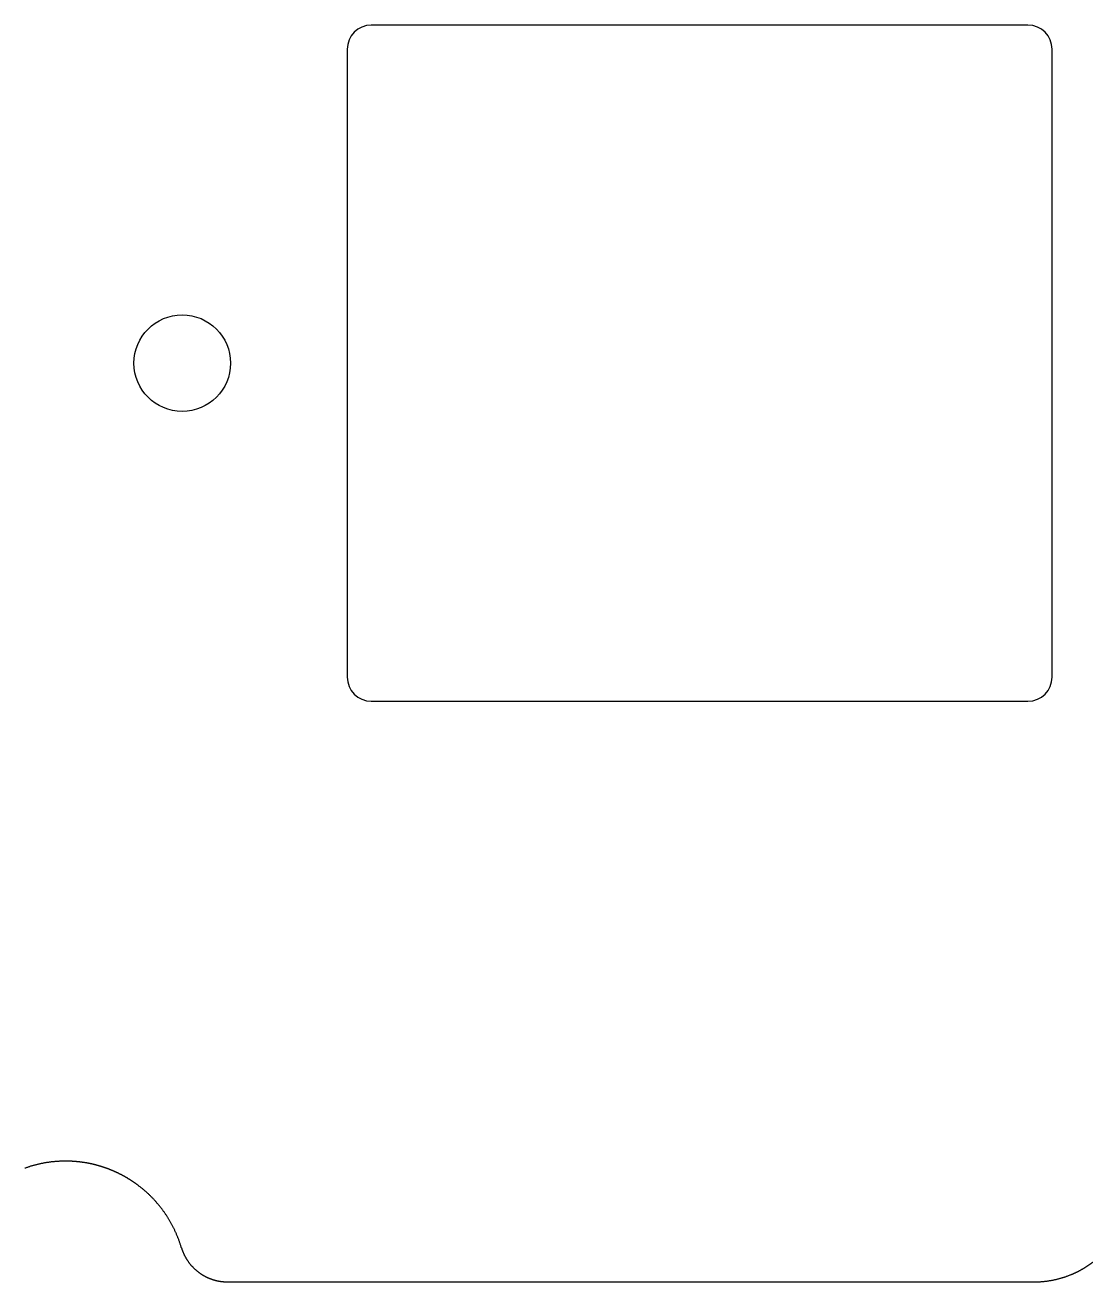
# Model space of a CAD drawing. Header units: millimetres. Extents: x -10 to 277, y -95 to 18.
# Drawn here: x 12.22 to 34.34, y -95.23 to -69.2 of the extents above; entities that cross this region are included whole.
import ezdxf

# ---------------------------------------------------------------- set-up
doc = ezdxf.new("R2010")
doc.units = ezdxf.units.MM
doc.header["$MEASUREMENT"] = 0
doc.layers.get('0').update_dxf_attribs({"linetype": 'CONTINUOUS'})
doc.layers.add('Edge.Cuts', color=53, linetype='CONTINUOUS')

msp = doc.modelspace()

# ---------------------------------------------------------------- linework, layer by layer
msp.add_lwpolyline([(32.99375, -69.2), (19.39375, -69.2, 0.414212391), (18.89375, -69.7), (18.89375, -82.7, 0.414212391), (19.39375, -83.2), (32.99375, -83.2, 0.414213562), (33.49375, -82.7), (33.49375, -69.7, 0.414213562)], format="xyb", close=True)
msp.add_circle((15.478125, -76.2), 1)
at = {"layer": 'Edge.Cuts', "linetype": 'Continuous'}
for p, q in [((12.230592, -92.868279), (12.217289, -92.873018)), ((12.243921, -92.863615), (12.230592, -92.868279)), ((12.257275, -92.859027), (12.243921, -92.863615)), ((12.270654, -92.854516), (12.257275, -92.859027)), ((12.284058, -92.85008), (12.270654, -92.854516)), ((12.297486, -92.84572), (12.284058, -92.85008)), ((12.310938, -92.841437), (12.297486, -92.84572)), ((12.324414, -92.83723), (12.310938, -92.841437)), ((12.337912, -92.8331), (12.324414, -92.83723)), ((12.351433, -92.829047), (12.337912, -92.8331)), ((12.364976, -92.82507), (12.351433, -92.829047)), ((12.378542, -92.82117), (12.364976, -92.82507)), ((12.392128, -92.817348), (12.378542, -92.82117)), ((12.405736, -92.813602), (12.392128, -92.817348)), ((12.419365, -92.809934), (12.405736, -92.813602)), ((12.433014, -92.806343), (12.419365, -92.809934)), ((12.446683, -92.802829), (12.433014, -92.806343)), ((12.460371, -92.799393), (12.446683, -92.802829)), ((12.474079, -92.796034), (12.460371, -92.799393)), ((12.487805, -92.792754), (12.474079, -92.796034)), ((12.50155, -92.789551), (12.487805, -92.792754)), ((12.515313, -92.786426), (12.50155, -92.789551)), ((12.529094, -92.783378), (12.515313, -92.786426)), ((12.542892, -92.780409), (12.529094, -92.783378)), ((12.556707, -92.777518), (12.542892, -92.780409)), ((12.570539, -92.774706), (12.556707, -92.777518)), ((12.584387, -92.771971), (12.570539, -92.774706)), ((12.598251, -92.769315), (12.584387, -92.771971)), ((12.61213, -92.766737), (12.598251, -92.769315)), ((12.626025, -92.764238), (12.61213, -92.766737)), ((12.639935, -92.761817), (12.626025, -92.764238)), ((12.653859, -92.759475), (12.639935, -92.761817)), ((12.667797, -92.757212), (12.653859, -92.759475)), ((12.681749, -92.755028), (12.667797, -92.757212)), ((12.695715, -92.752922), (12.681749, -92.755028)), ((12.709694, -92.750895), (12.695715, -92.752922)), ((12.723685, -92.748947), (12.709694, -92.750895)), ((12.737689, -92.747078), (12.723685, -92.748947)), ((12.751706, -92.745288), (12.737689, -92.747078)), ((12.765734, -92.743577), (12.751706, -92.745288)), ((12.779773, -92.741946), (12.765734, -92.743577)), ((12.793824, -92.740393), (12.779773, -92.741946)), ((12.807886, -92.73892), (12.793824, -92.740393)), ((12.821958, -92.737526), (12.807886, -92.73892)), ((12.83604, -92.736211), (12.821958, -92.737526)), ((12.850133, -92.734976), (12.83604, -92.736211)), ((12.864235, -92.73382), (12.850133, -92.734976)), ((12.878346, -92.732744), (12.864235, -92.73382)), ((12.892466, -92.731747), (12.878346, -92.732744)), ((12.906595, -92.73083), (12.892466, -92.731747)), ((12.920732, -92.729992), (12.906595, -92.73083)), ((12.934877, -92.729234), (12.920732, -92.729992)), ((12.94903, -92.728556), (12.934877, -92.729234)), ((12.963191, -92.727957), (12.94903, -92.728556)), ((12.977359, -92.727438), (12.963191, -92.727957)), ((12.991533, -92.726999), (12.977359, -92.727438)), ((13.005714, -92.726639), (12.991533, -92.726999)), ((13.019902, -92.72636), (13.005714, -92.726639)), ((13.034096, -92.72616), (13.019902, -92.72636)), ((13.048295, -92.72604), (13.034096, -92.72616)), ((13.0625, -92.726), (13.048295, -92.72604)), ((13.069065, -92.726009), (13.0625, -92.726)), ((13.076173, -92.726037), (13.069065, -92.726009)), ((13.083277, -92.726086), (13.076173, -92.726037)), ((13.090382, -92.726154), (13.083277, -92.726086)), ((13.097483, -92.726243), (13.090382, -92.726154)), ((13.104585, -92.726351), (13.097483, -92.726243)), ((13.111683, -92.726479), (13.104585, -92.726351)), ((13.118782, -92.726628), (13.111683, -92.726479)), ((13.125877, -92.726796), (13.118782, -92.726628)), ((13.132972, -92.726985), (13.125877, -92.726796)), ((13.140064, -92.727193), (13.132972, -92.726985)), ((13.147157, -92.727422), (13.140064, -92.727193)), ((13.154245, -92.72767), (13.147157, -92.727422)), ((13.161334, -92.727938), (13.154245, -92.72767)), ((13.168418, -92.728226), (13.161334, -92.727938)), ((13.175504, -92.728535), (13.168418, -92.728226)), ((13.182585, -92.728863), (13.175504, -92.728535)), ((13.189666, -92.729211), (13.182585, -92.728863)), ((13.196743, -92.729579), (13.189666, -92.729211)), ((13.203821, -92.729967), (13.196743, -92.729579)), ((13.210894, -92.730375), (13.203821, -92.729967)), ((13.217967, -92.730803), (13.210894, -92.730375)), ((13.225036, -92.73125), (13.217967, -92.730803)), ((13.232105, -92.731718), (13.225036, -92.73125)), ((13.23917, -92.732206), (13.232105, -92.731718)), ((13.246235, -92.732713), (13.23917, -92.732206)), ((13.253295, -92.733241), (13.246235, -92.732713)), ((13.260355, -92.733788), (13.253295, -92.733241)), ((13.267411, -92.734355), (13.260355, -92.733788)), ((13.274466, -92.734942), (13.267411, -92.734355)), ((13.281517, -92.735549), (13.274466, -92.734942)), ((13.288568, -92.736176), (13.281517, -92.735549)), ((13.295614, -92.736823), (13.288568, -92.736176)), ((13.302659, -92.737489), (13.295614, -92.736823)), ((13.3097, -92.738176), (13.302659, -92.737489)), ((13.316741, -92.738882), (13.3097, -92.738176)), ((13.323776, -92.739608), (13.316741, -92.738882)), ((13.330812, -92.740354), (13.323776, -92.739608)), ((13.337842, -92.74112), (13.330812, -92.740354)), ((13.344871, -92.741905), (13.337842, -92.74112)), ((13.351896, -92.742711), (13.344871, -92.741905)), ((13.35892, -92.743536), (13.351896, -92.742711)), ((13.365939, -92.744381), (13.35892, -92.743536)), ((13.372957, -92.745246), (13.365939, -92.744381)), ((13.37997, -92.746131), (13.372957, -92.745246)), ((13.386982, -92.747035), (13.37997, -92.746131)), ((13.393989, -92.747959), (13.386982, -92.747035)), ((13.400995, -92.748904), (13.393989, -92.747959)), ((13.407996, -92.749867), (13.400995, -92.748904)), ((13.414996, -92.750851), (13.407996, -92.749867)), ((13.42199, -92.751854), (13.414996, -92.750851)), ((13.428983, -92.752877), (13.42199, -92.751854)), ((13.435971, -92.75392), (13.428983, -92.752877)), ((13.442958, -92.754983), (13.435971, -92.75392)), ((13.449939, -92.756065), (13.442958, -92.754983)), ((13.456919, -92.757167), (13.449939, -92.756065)), ((13.463893, -92.758288), (13.456919, -92.757167)), ((13.470866, -92.75943), (13.463893, -92.758288)), ((13.477833, -92.760591), (13.470866, -92.75943)), ((13.484798, -92.761772), (13.477833, -92.760591)), ((13.491758, -92.762972), (13.484798, -92.761772)), ((13.498717, -92.764192), (13.491758, -92.762972)), ((13.505669, -92.765432), (13.498717, -92.764192)), ((13.51262, -92.766692), (13.505669, -92.765432)), ((13.519565, -92.767971), (13.51262, -92.766692)), ((13.526508, -92.769269), (13.519565, -92.767971)), ((13.533445, -92.770588), (13.526508, -92.769269)), ((13.54038, -92.771926), (13.533445, -92.770588)), ((13.547309, -92.773283), (13.54038, -92.771926)), ((13.554236, -92.774661), (13.547309, -92.773283)), ((13.561157, -92.776057), (13.554236, -92.774661)), ((13.568076, -92.777474), (13.561157, -92.776057)), ((13.574989, -92.778909), (13.568076, -92.777474)), ((13.5819, -92.780365), (13.574989, -92.778909)), ((13.588804, -92.78184), (13.5819, -92.780365)), ((13.595706, -92.783335), (13.588804, -92.78184)), ((13.602601, -92.784849), (13.595706, -92.783335)), ((13.609495, -92.786382), (13.602601, -92.784849)), ((13.616381, -92.787935), (13.609495, -92.786382)), ((13.623265, -92.789508), (13.616381, -92.787935)), ((13.630143, -92.7911), (13.623265, -92.789508)), ((13.637018, -92.792712), (13.630143, -92.7911)), ((13.643887, -92.794343), (13.637018, -92.792712)), ((13.650752, -92.795994), (13.643887, -92.794343)), ((13.657612, -92.797663), (13.650752, -92.795994)), ((13.664468, -92.799353), (13.657612, -92.797663)), ((13.671317, -92.801062), (13.664468, -92.799353)), ((13.678164, -92.80279), (13.671317, -92.801062)), ((13.685004, -92.804537), (13.678164, -92.80279)), ((13.69184, -92.806305), (13.685004, -92.804537)), ((13.69867, -92.808091), (13.69184, -92.806305)), ((13.705496, -92.809897), (13.69867, -92.808091)), ((13.712316, -92.811722), (13.705496, -92.809897)), ((13.719132, -92.813566), (13.712316, -92.811722)), ((13.725942, -92.81543), (13.719132, -92.813566)), ((13.732747, -92.817313), (13.725942, -92.81543)), ((13.739546, -92.819215), (13.732747, -92.817313)), ((13.746341, -92.821137), (13.739546, -92.819215)), ((13.753129, -92.823078), (13.746341, -92.821137)), ((13.759914, -92.825038), (13.753129, -92.823078)), ((13.766691, -92.827017), (13.759914, -92.825038)), ((13.773464, -92.829016), (13.766691, -92.827017)), ((13.78023, -92.831034), (13.773464, -92.829016)), ((13.786992, -92.833071), (13.78023, -92.831034)), ((13.793747, -92.835127), (13.786992, -92.833071)), ((13.800497, -92.837203), (13.793747, -92.835127)), ((13.80724, -92.839297), (13.800497, -92.837203)), ((13.813979, -92.841411), (13.80724, -92.839297)), ((13.820711, -92.843544), (13.813979, -92.841411)), ((13.827438, -92.845696), (13.820711, -92.843544)), ((13.834157, -92.847867), (13.827438, -92.845696)), ((13.840872, -92.850057), (13.834157, -92.847867)), ((13.84758, -92.852266), (13.840872, -92.850057)), ((13.854283, -92.854494), (13.84758, -92.852266)), ((13.860978, -92.856741), (13.854283, -92.854494)), ((13.867668, -92.859008), (13.860978, -92.856741)), ((13.874351, -92.861293), (13.867668, -92.859008)), ((13.881029, -92.863597), (13.874351, -92.861293)), ((13.887699, -92.86592), (13.881029, -92.863597)), ((13.894363, -92.868263), (13.887699, -92.86592)), ((13.90102, -92.870624), (13.894363, -92.868263)), ((13.907672, -92.873004), (13.90102, -92.870624)), ((13.914316, -92.875403), (13.907672, -92.873004)), ((13.920955, -92.877821), (13.914316, -92.875403)), ((13.927586, -92.880257), (13.920955, -92.877821)), ((13.934211, -92.882713), (13.927586, -92.880257)), ((13.940828, -92.885187), (13.934211, -92.882713)), ((13.94744, -92.88768), (13.940828, -92.885187)), ((13.954043, -92.890192), (13.94744, -92.88768)), ((13.960641, -92.892723), (13.954043, -92.890192)), ((13.96723, -92.895272), (13.960641, -92.892723)), ((13.973814, -92.89784), (13.96723, -92.895272)), ((13.980389, -92.900427), (13.973814, -92.89784)), ((13.986959, -92.903033), (13.980389, -92.900427)), ((13.99352, -92.905656), (13.986959, -92.903033)), ((14.000075, -92.9083), (13.99352, -92.905656)), ((14.006621, -92.910961), (14.000075, -92.9083)), ((14.013161, -92.913641), (14.006621, -92.910961)), ((14.019693, -92.91634), (14.013161, -92.913641)), ((14.026219, -92.919057), (14.019693, -92.91634)), ((14.032735, -92.921793), (14.026219, -92.919057)), ((14.039246, -92.924547), (14.032735, -92.921793)), ((14.045747, -92.92732), (14.039246, -92.924547)), ((14.052243, -92.930111), (14.045747, -92.92732)), ((14.058729, -92.932921), (14.052243, -92.930111)), ((14.065208, -92.935749), (14.058729, -92.932921)), ((14.071679, -92.938596), (14.065208, -92.935749)), ((14.078143, -92.941461), (14.071679, -92.938596)), ((14.084598, -92.944344), (14.078143, -92.941461)), ((14.091046, -92.947246), (14.084598, -92.944344)), ((14.097485, -92.950166), (14.091046, -92.947246)), ((14.103917, -92.953104), (14.097485, -92.950166)), ((14.110339, -92.956061), (14.103917, -92.953104)), ((14.116755, -92.959036), (14.110339, -92.956061)), ((14.123161, -92.962029), (14.116755, -92.959036)), ((14.12956, -92.96504), (14.123161, -92.962029)), ((14.13595, -92.96807), (14.12956, -92.96504)), ((14.142332, -92.971118), (14.13595, -92.96807)), ((14.148705, -92.974183), (14.142332, -92.971118)), ((14.15507, -92.977267), (14.148705, -92.974183)), ((14.161426, -92.980369), (14.15507, -92.977267)), ((14.167774, -92.98349), (14.161426, -92.980369)), ((14.174113, -92.986627), (14.167774, -92.98349)), ((14.180443, -92.989784), (14.174113, -92.986627)), ((14.186765, -92.992958), (14.180443, -92.989784)), ((14.193078, -92.99615), (14.186765, -92.992958)), ((14.199381, -92.99936), (14.193078, -92.99615)), ((14.205676, -93.002588), (14.199381, -92.99936)), ((14.211962, -93.005834), (14.205676, -93.002588)), ((14.218239, -93.009097), (14.211962, -93.005834)), ((14.224507, -93.012379), (14.218239, -93.009097)), ((14.230766, -93.015678), (14.224507, -93.012379)), ((14.237015, -93.018995), (14.230766, -93.015678)), ((14.243256, -93.02233), (14.237015, -93.018995)), ((14.249487, -93.025683), (14.243256, -93.02233)), ((14.255709, -93.029053), (14.249487, -93.025683)), ((14.261921, -93.032441), (14.255709, -93.029053)), ((14.268124, -93.035846), (14.261921, -93.032441)), ((14.274317, -93.039269), (14.268124, -93.035846)), ((14.280501, -93.04271), (14.274317, -93.039269)), ((14.286675, -93.046169), (14.280501, -93.04271)), ((14.29284, -93.049644), (14.286675, -93.046169)), ((14.298995, -93.053138), (14.29284, -93.049644)), ((14.30514, -93.056649), (14.298995, -93.053138)), ((14.311275, -93.060177), (14.30514, -93.056649)), ((14.317401, -93.063722), (14.311275, -93.060177)), ((14.323516, -93.067285), (14.317401, -93.063722)), ((14.329622, -93.070866), (14.323516, -93.067285)), ((14.335718, -93.074463), (14.329622, -93.070866)), ((14.341803, -93.078078), (14.335718, -93.074463)), ((14.347879, -93.08171), (14.341803, -93.078078)), ((14.353944, -93.08536), (14.347879, -93.08171)), ((14.359999, -93.089026), (14.353944, -93.08536)), ((14.366044, -93.09271), (14.359999, -93.089026)), ((14.372078, -93.096411), (14.366044, -93.09271)), ((14.378102, -93.100129), (14.372078, -93.096411)), ((14.384116, -93.103864), (14.378102, -93.100129)), ((14.390119, -93.107617), (14.384116, -93.103864)), ((14.396111, -93.111386), (14.390119, -93.107617)), ((14.402094, -93.115172), (14.396111, -93.111386)), ((14.408065, -93.118975), (14.402094, -93.115172)), ((14.414026, -93.122795), (14.408065, -93.118975)), ((14.419976, -93.126631), (14.414026, -93.122795)), ((14.425915, -93.130485), (14.419976, -93.126631)), ((14.431843, -93.134356), (14.425915, -93.130485)), ((14.437761, -93.138243), (14.431843, -93.134356)), ((14.443667, -93.142147), (14.437761, -93.138243)), ((14.449563, -93.146068), (14.443667, -93.142147)), ((14.455447, -93.150005), (14.449563, -93.146068)), ((14.461321, -93.153959), (14.455447, -93.150005)), ((14.467183, -93.15793), (14.461321, -93.153959)), ((14.473034, -93.161917), (14.467183, -93.15793)), ((14.478874, -93.165921), (14.473034, -93.161917)), ((14.484702, -93.169941), (14.478874, -93.165921)), ((14.490519, -93.173978), (14.484702, -93.169941)), ((14.496325, -93.178031), (14.490519, -93.173978)), ((14.502119, -93.182101), (14.496325, -93.178031)), ((14.507902, -93.186187), (14.502119, -93.182101)), ((14.513673, -93.190289), (14.507902, -93.186187)), ((14.519433, -93.194407), (14.513673, -93.190289)), ((14.525181, -93.198542), (14.519433, -93.194407)), ((14.530918, -93.202693), (14.525181, -93.198542)), ((14.536642, -93.206861), (14.530918, -93.202693)), ((14.542355, -93.211044), (14.536642, -93.206861)), ((14.548056, -93.215243), (14.542355, -93.211044)), ((14.553745, -93.219459), (14.548056, -93.215243)), ((14.559422, -93.223691), (14.553745, -93.219459)), ((14.57074, -93.232202), (14.559422, -93.223691)), ((14.58201, -93.240777), (14.57074, -93.232202)), ((14.593231, -93.249415), (14.58201, -93.240777)), ((14.604403, -93.258117), (14.593231, -93.249415)), ((14.615526, -93.266882), (14.604403, -93.258117)), ((14.626599, -93.275708), (14.615526, -93.266882)), ((14.637621, -93.284598), (14.626599, -93.275708)), ((14.648593, -93.293549), (14.637621, -93.284598)), ((14.659513, -93.302561), (14.648593, -93.293549)), ((14.670383, -93.311635), (14.659513, -93.302561)), ((14.6812, -93.32077), (14.670383, -93.311635)), ((14.691965, -93.329966), (14.6812, -93.32077)), ((14.702678, -93.339222), (14.691965, -93.329966)), ((14.713338, -93.348538), (14.702678, -93.339222)), ((14.723945, -93.357914), (14.713338, -93.348538)), ((14.734498, -93.367349), (14.723945, -93.357914)), ((14.744997, -93.376843), (14.734498, -93.367349)), ((14.755442, -93.386396), (14.744997, -93.376843)), ((14.765832, -93.396007), (14.755442, -93.386396)), ((14.776168, -93.405677), (14.765832, -93.396007)), ((14.786448, -93.415404), (14.776168, -93.405677)), ((14.796672, -93.425188), (14.786448, -93.415404)), ((14.80684, -93.43503), (14.796672, -93.425188)), ((14.816952, -93.444928), (14.80684, -93.43503)), ((14.827007, -93.454883), (14.816952, -93.444928)), ((14.837005, -93.464894), (14.827007, -93.454883)), ((14.846945, -93.47496), (14.837005, -93.464894)), ((14.856828, -93.485082), (14.846945, -93.47496)), ((14.866653, -93.495259), (14.856828, -93.485082)), ((14.87642, -93.505491), (14.866653, -93.495259)), ((14.886127, -93.515777), (14.87642, -93.505491)), ((14.895776, -93.526117), (14.886127, -93.515777)), ((14.905366, -93.536511), (14.895776, -93.526117)), ((14.914896, -93.546958), (14.905366, -93.536511)), ((14.924366, -93.557458), (14.914896, -93.546958)), ((14.933776, -93.56801), (14.924366, -93.557458)), ((14.943125, -93.578615), (14.933776, -93.56801)), ((14.952414, -93.589272), (14.943125, -93.578615)), ((14.961641, -93.599981), (14.952414, -93.589272)), ((14.970807, -93.610741), (14.961641, -93.599981)), ((14.979911, -93.621551), (14.970807, -93.610741)), ((14.988954, -93.632413), (14.979911, -93.621551)), ((14.997934, -93.643324), (14.988954, -93.632413)), ((15.006851, -93.654285), (14.997934, -93.643324)), ((15.015706, -93.665296), (15.006851, -93.654285)), ((15.024498, -93.676356), (15.015706, -93.665296)), ((15.033226, -93.687465), (15.024498, -93.676356)), ((15.041891, -93.698622), (15.033226, -93.687465)), ((15.050492, -93.709827), (15.041891, -93.698622)), ((15.059028, -93.721081), (15.050492, -93.709827)), ((15.067501, -93.732381), (15.059028, -93.721081)), ((15.075908, -93.743729), (15.067501, -93.732381)), ((15.084251, -93.755123), (15.075908, -93.743729)), ((15.092529, -93.766564), (15.084251, -93.755123)), ((15.100741, -93.778051), (15.092529, -93.766564)), ((15.108887, -93.789583), (15.100741, -93.778051)), ((15.116968, -93.801161), (15.108887, -93.789583)), ((15.124983, -93.812783), (15.116968, -93.801161)), ((15.132931, -93.824451), (15.124983, -93.812783)), ((15.140813, -93.836163), (15.132931, -93.824451)), ((15.148628, -93.847918), (15.140813, -93.836163)), ((15.156375, -93.859718), (15.148628, -93.847918)), ((15.164056, -93.87156), (15.156375, -93.859718)), ((15.171669, -93.883446), (15.164056, -93.87156)), ((15.179215, -93.895374), (15.171669, -93.883446)), ((15.186692, -93.907344), (15.179215, -93.895374)), ((15.194102, -93.919356), (15.186692, -93.907344)), ((15.201443, -93.93141), (15.194102, -93.919356)), ((15.208716, -93.943505), (15.201443, -93.93141)), ((15.21592, -93.955641), (15.208716, -93.943505)), ((15.223055, -93.967818), (15.21592, -93.955641)), ((15.230121, -93.980035), (15.223055, -93.967818)), ((15.237118, -93.992292), (15.230121, -93.980035)), ((15.244045, -94.004588), (15.237118, -93.992292)), ((15.250903, -94.016924), (15.244045, -94.004588)), ((15.257691, -94.029298), (15.250903, -94.016924)), ((15.264409, -94.041712), (15.257691, -94.029298)), ((15.271056, -94.054163), (15.264409, -94.041712)), ((15.277634, -94.066652), (15.271056, -94.054163)), ((15.284141, -94.07918), (15.277634, -94.066652)), ((15.290577, -94.091744), (15.284141, -94.07918)), ((15.296942, -94.104346), (15.290577, -94.091744)), ((15.303236, -94.116984), (15.296942, -94.104346)), ((15.309459, -94.129658), (15.303236, -94.116984)), ((15.31561, -94.142369), (15.309459, -94.129658)), ((15.32169, -94.155115), (15.31561, -94.142369)), ((15.327699, -94.167897), (15.32169, -94.155115)), ((15.333635, -94.180714), (15.327699, -94.167897)), ((15.3395, -94.193566), (15.333635, -94.180714)), ((15.345292, -94.206452), (15.3395, -94.193566)), ((15.351013, -94.219373), (15.345292, -94.206452)), ((15.35666, -94.232327), (15.351013, -94.219373)), ((15.362235, -94.245315), (15.35666, -94.232327)), ((15.367738, -94.258337), (15.362235, -94.245315)), ((15.373168, -94.271391), (15.367738, -94.258337)), ((15.378524, -94.284479), (15.373168, -94.271391)), ((15.383808, -94.297598), (15.378524, -94.284479)), ((15.389018, -94.31075), (15.383808, -94.297598)), ((15.394155, -94.323934), (15.389018, -94.31075)), ((15.399219, -94.337149), (15.394155, -94.323934)), ((15.404208, -94.350396), (15.399219, -94.337149)), ((15.409125, -94.363674), (15.404208, -94.350396)), ((15.413967, -94.376982), (15.409125, -94.363674)), ((15.418735, -94.390321), (15.413967, -94.376982)), ((15.423429, -94.403691), (15.418735, -94.390321)), ((15.428049, -94.41709), (15.423429, -94.403691)), ((15.432594, -94.430519), (15.428049, -94.41709)), ((15.437066, -94.443977), (15.432594, -94.430519)), ((15.441462, -94.457464), (15.437066, -94.443977)), ((15.445784, -94.470981), (15.441462, -94.457464)), ((15.450031, -94.484525), (15.445784, -94.470981)), ((15.454203, -94.498099), (15.450031, -94.484525)), ((15.4583, -94.5117), (15.454203, -94.498099)), ((15.4583, -94.5117), (15.460903, -94.520294)), ((15.460903, -94.520294), (15.46358, -94.528859)), ((15.46358, -94.528859), (15.466333, -94.537396)), ((15.466333, -94.537396), (15.46916, -94.545904)), ((15.46916, -94.545904), (15.472061, -94.554382)), ((15.472061, -94.554382), (15.475037, -94.562831)), ((15.475037, -94.562831), (15.478087, -94.571249)), ((15.478087, -94.571249), (15.48121, -94.579637)), ((15.48121, -94.579637), (15.484408, -94.587993)), ((15.484408, -94.587993), (15.487678, -94.596318)), ((15.487678, -94.596318), (15.491022, -94.60461)), ((15.491022, -94.60461), (15.494439, -94.612871)), ((15.494439, -94.612871), (15.497929, -94.621098)), ((15.497929, -94.621098), (15.501492, -94.629292)), ((15.501492, -94.629292), (15.505127, -94.637452)), ((15.505127, -94.637452), (15.508834, -94.645577)), ((15.508834, -94.645577), (15.512613, -94.653668)), ((15.512613, -94.653668), (15.516463, -94.661723)), ((15.516463, -94.661723), (15.520385, -94.669742)), ((15.520385, -94.669742), (15.524379, -94.677725)), ((15.524379, -94.677725), (15.528443, -94.685672)), ((15.528443, -94.685672), (15.532578, -94.693581)), ((15.532578, -94.693581), (15.536783, -94.701452)), ((15.536783, -94.701452), (15.541059, -94.709285)), ((15.541059, -94.709285), (15.545404, -94.717079)), ((15.545404, -94.717079), (15.549819, -94.724833)), ((15.549819, -94.724833), (15.554303, -94.732548)), ((15.554303, -94.732548), (15.558856, -94.740222)), ((15.558856, -94.740222), (15.563478, -94.747856)), ((15.563478, -94.747856), (15.568168, -94.755447)), ((15.568168, -94.755447), (15.572926, -94.762997)), ((15.572926, -94.762997), (15.577752, -94.770505)), ((15.577752, -94.770505), (15.582645, -94.777969)), ((15.582645, -94.777969), (15.587605, -94.78539)), ((15.587605, -94.78539), (15.592632, -94.792766)), ((15.592632, -94.792766), (15.597725, -94.800098)), ((15.597725, -94.800098), (15.602884, -94.807385)), ((15.602884, -94.807385), (15.608109, -94.814626)), ((15.608109, -94.814626), (15.613398, -94.82182)), ((15.613398, -94.82182), (15.618753, -94.828968)), ((15.618753, -94.828968), (15.624172, -94.836068)), ((15.624172, -94.836068), (15.629654, -94.84312)), ((15.629654, -94.84312), (15.635201, -94.850124)), ((15.635201, -94.850124), (15.64081, -94.857078)), ((15.64081, -94.857078), (15.646482, -94.863983)), ((15.646482, -94.863983), (15.652217, -94.870838)), ((15.652217, -94.870838), (15.658013, -94.877642)), ((15.658013, -94.877642), (15.66387, -94.884395)), ((15.66387, -94.884395), (15.669789, -94.891096)), ((15.669789, -94.891096), (15.675768, -94.897744)), ((15.675768, -94.897744), (15.681806, -94.90434)), ((15.681806, -94.90434), (15.687905, -94.910882)), ((15.687905, -94.910882), (15.694062, -94.91737)), ((15.694062, -94.91737), (15.700277, -94.923804)), ((15.700277, -94.923804), (15.706551, -94.930182)), ((15.706551, -94.930182), (15.712882, -94.936505)), ((15.712882, -94.936505), (15.71927, -94.942771)), ((15.71927, -94.942771), (15.725714, -94.948981)), ((15.725714, -94.948981), (15.732214, -94.955134)), ((15.732214, -94.955134), (15.73877, -94.961228)), ((15.73877, -94.961228), (15.74538, -94.967265)), ((15.74538, -94.967265), (15.752044, -94.973243)), ((15.752044, -94.973243), (15.758762, -94.979161)), ((15.758762, -94.979161), (15.765534, -94.98502)), ((15.765534, -94.98502), (15.772357, -94.990818)), ((15.772357, -94.990818), (15.779233, -94.996555)), ((34.055247, -94.996482), (34.060843, -94.99353)), ((34.060843, -94.99353), (34.066428, -94.990562)), ((34.066428, -94.990562), (34.072004, -94.987576)), ((34.072004, -94.987576), (34.077571, -94.984572)), ((34.077571, -94.984572), (34.083128, -94.98155)), ((34.083128, -94.98155), (34.088675, -94.978512)), ((34.088675, -94.978512), (34.094213, -94.975455)), ((34.094213, -94.975455), (34.099741, -94.972381)), ((34.099741, -94.972381), (34.10526, -94.96929)), ((34.10526, -94.96929), (34.110768, -94.966181)), ((34.110768, -94.966181), (34.116267, -94.963055)), ((34.116267, -94.963055), (34.121755, -94.959911)), ((34.121755, -94.959911), (34.127234, -94.95675)), ((34.127234, -94.95675), (34.132702, -94.953572)), ((34.132702, -94.953572), (34.138161, -94.950376)), ((34.138161, -94.950376), (34.143609, -94.947164)), ((34.143609, -94.947164), (34.149047, -94.943934)), ((34.149047, -94.943934), (34.154475, -94.940687)), ((34.154475, -94.940687), (34.159893, -94.937423)), ((34.159893, -94.937423), (34.165299, -94.934142)), ((34.165299, -94.934142), (34.170696, -94.930843)), ((34.170696, -94.930843), (34.176082, -94.927528)), ((34.176082, -94.927528), (34.181458, -94.924195)), ((34.181458, -94.924195), (34.186823, -94.920846)), ((34.186823, -94.920846), (34.192178, -94.91748)), ((34.192178, -94.91748), (34.197521, -94.914097)), ((34.197521, -94.914097), (34.202854, -94.910696)), ((34.202854, -94.910696), (34.208176, -94.90728)), ((34.208176, -94.90728), (34.213487, -94.903846)), ((34.213487, -94.903846), (34.218787, -94.900396)), ((34.218787, -94.900396), (34.224077, -94.896928)), ((34.224077, -94.896928), (34.229355, -94.893444)), ((34.229355, -94.893444), (34.234623, -94.889944)), ((34.234623, -94.889944), (34.239879, -94.886427)), ((34.239879, -94.886427), (34.245124, -94.882893)), ((34.245124, -94.882893), (34.250357, -94.879343)), ((34.250357, -94.879343), (34.25558, -94.875775)), ((34.25558, -94.875775), (34.260791, -94.872192)), ((34.260791, -94.872192), (34.265991, -94.868592)), ((34.265991, -94.868592), (34.271179, -94.864976)), ((34.271179, -94.864976), (34.276356, -94.861343)), ((34.276356, -94.861343), (34.281521, -94.857695)), ((34.281521, -94.857695), (34.286676, -94.854029)), ((34.286676, -94.854029), (34.291817, -94.850348)), ((34.291817, -94.850348), (34.296948, -94.84665)), ((34.296948, -94.84665), (34.302067, -94.842936)), ((34.302067, -94.842936), (34.307174, -94.839205)), ((34.307174, -94.839205), (34.312269, -94.835459)), ((34.312269, -94.835459), (34.317353, -94.831696)), ((34.317353, -94.831696), (34.322424, -94.827918)), ((34.322424, -94.827918), (34.327484, -94.824123)), ((34.327484, -94.824123), (34.332531, -94.820313)), ((34.332531, -94.820313), (34.337566, -94.816486)), ((15.779233, -94.996555), (15.78616, -95.002231)), ((15.78616, -95.002231), (15.793137, -95.007845)), ((15.793137, -95.007845), (15.800165, -95.013397)), ((15.800165, -95.013397), (15.807242, -95.018886)), ((15.807242, -95.018886), (15.814368, -95.024311)), ((15.814368, -95.024311), (15.821543, -95.029673)), ((15.821543, -95.029673), (15.825148, -95.03233)), ((15.825148, -95.03233), (15.828765, -95.034971)), ((15.828765, -95.034971), (15.832394, -95.037595)), ((15.832394, -95.037595), (15.836034, -95.040204)), ((15.836034, -95.040204), (15.839686, -95.042796)), ((15.839686, -95.042796), (15.84335, -95.045372)), ((15.84335, -95.045372), (15.847025, -95.047931)), ((15.847025, -95.047931), (15.850711, -95.050474)), ((15.850711, -95.050474), (15.854409, -95.053)), ((15.854409, -95.053), (15.858118, -95.05551)), ((15.858118, -95.05551), (15.861838, -95.058003)), ((15.861838, -95.058003), (15.865569, -95.06048)), ((15.865569, -95.06048), (15.869311, -95.062939)), ((15.869311, -95.062939), (15.873064, -95.065382)), ((15.873064, -95.065382), (15.876828, -95.067809)), ((15.876828, -95.067809), (15.880602, -95.070218)), ((15.880602, -95.070218), (15.884387, -95.07261)), ((15.884387, -95.07261), (15.888183, -95.074986)), ((15.888183, -95.074986), (15.891989, -95.077344)), ((15.891989, -95.077344), (15.895806, -95.079685)), ((15.895806, -95.079685), (15.899633, -95.082009)), ((15.899633, -95.082009), (15.90347, -95.084316)), ((15.90347, -95.084316), (15.907317, -95.086606)), ((15.907317, -95.086606), (15.911175, -95.088878)), ((15.911175, -95.088878), (15.915042, -95.091133)), ((15.915042, -95.091133), (15.91892, -95.093371)), ((15.91892, -95.093371), (15.922806, -95.095591)), ((15.922806, -95.095591), (15.926704, -95.097794)), ((15.926704, -95.097794), (15.93061, -95.099979)), ((15.93061, -95.099979), (15.934526, -95.102147)), ((15.934526, -95.102147), (15.938452, -95.104297)), ((15.938452, -95.104297), (15.942387, -95.10643)), ((15.942387, -95.10643), (15.946331, -95.108545)), ((15.946331, -95.108545), (15.950285, -95.110642)), ((15.950285, -95.110642), (15.954247, -95.112721)), ((15.954247, -95.112721), (15.95822, -95.114782)), ((15.95822, -95.114782), (15.9622, -95.116826)), ((15.9622, -95.116826), (15.96619, -95.118852)), ((15.96619, -95.118852), (15.970189, -95.120859)), ((15.970189, -95.120859), (15.974196, -95.122849)), ((15.974196, -95.122849), (15.978212, -95.12482)), ((15.978212, -95.12482), (15.982237, -95.126774)), ((15.982237, -95.126774), (15.98627, -95.128709)), ((15.98627, -95.128709), (15.990312, -95.130627)), ((15.990312, -95.130627), (15.994361, -95.132526)), ((15.994361, -95.132526), (15.99842, -95.134407)), ((15.99842, -95.134407), (16.002486, -95.136269)), ((16.002486, -95.136269), (16.006561, -95.138114)), ((16.006561, -95.138114), (16.010643, -95.13994)), ((16.010643, -95.13994), (16.014734, -95.141748)), ((16.014734, -95.141748), (16.018831, -95.143536)), ((16.018831, -95.143536), (16.022938, -95.145307)), ((16.022938, -95.145307), (16.027051, -95.14706)), ((16.027051, -95.14706), (16.031173, -95.148794)), ((16.031173, -95.148794), (16.035301, -95.150508)), ((16.035301, -95.150508), (16.039438, -95.152205)), ((16.039438, -95.152205), (16.043581, -95.153883)), ((16.043581, -95.153883), (16.047732, -95.155543)), ((16.047732, -95.155543), (16.051889, -95.157183)), ((16.051889, -95.157183), (16.056055, -95.158805)), ((16.056055, -95.158805), (16.060227, -95.160408)), ((16.060227, -95.160408), (16.064406, -95.161993)), ((16.064406, -95.161993), (16.068591, -95.163558)), ((16.068591, -95.163558), (16.072785, -95.165105)), ((16.072785, -95.165105), (16.076984, -95.166633)), ((16.076984, -95.166633), (16.08119, -95.168143)), ((16.08119, -95.168143), (16.085402, -95.169632)), ((16.085402, -95.169632), (16.089622, -95.171104)), ((16.089622, -95.171104), (16.093847, -95.172556)), ((16.093847, -95.172556), (16.098079, -95.173989)), ((16.098079, -95.173989), (16.102316, -95.175403)), ((16.102316, -95.175403), (16.106561, -95.176799)), ((16.106561, -95.176799), (16.11081, -95.178175)), ((16.11081, -95.178175), (16.115067, -95.179532)), ((16.115067, -95.179532), (16.119328, -95.180869)), ((16.119328, -95.180869), (16.123597, -95.182188)), ((16.123597, -95.182188), (16.12787, -95.183488)), ((16.12787, -95.183488), (16.13215, -95.184768)), ((16.13215, -95.184768), (16.136434, -95.186029)), ((16.136434, -95.186029), (16.140725, -95.187271)), ((16.140725, -95.187271), (16.14502, -95.188494)), ((16.14502, -95.188494), (16.149322, -95.189697)), ((16.149322, -95.189697), (16.153628, -95.190881)), ((16.153628, -95.190881), (16.15794, -95.192046)), ((16.15794, -95.192046), (16.162256, -95.193191)), ((16.162256, -95.193191), (16.166579, -95.194317)), ((16.166579, -95.194317), (16.170905, -95.195424)), ((16.170905, -95.195424), (16.175237, -95.196511)), ((16.175237, -95.196511), (16.179573, -95.197579)), ((16.179573, -95.197579), (16.183915, -95.198627)), ((16.183915, -95.198627), (16.18826, -95.199656)), ((16.18826, -95.199656), (16.192612, -95.200666)), ((16.192612, -95.200666), (16.196966, -95.201655)), ((16.196966, -95.201655), (16.201326, -95.202626)), ((16.201326, -95.202626), (16.205689, -95.203576)), ((16.205689, -95.203576), (16.210059, -95.204508)), ((16.210059, -95.204508), (16.21443, -95.20542)), ((16.21443, -95.20542), (16.218808, -95.206312)), ((16.218808, -95.206312), (16.223188, -95.207184)), ((16.223188, -95.207184), (16.227574, -95.208037)), ((16.227574, -95.208037), (16.231962, -95.208871)), ((16.231962, -95.208871), (16.236355, -95.209684)), ((16.236355, -95.209684), (16.240751, -95.210478)), ((16.240751, -95.210478), (16.245152, -95.211253)), ((16.245152, -95.211253), (16.249555, -95.212007)), ((16.249555, -95.212007), (16.253964, -95.212743)), ((16.253964, -95.212743), (16.258374, -95.213458)), ((16.258374, -95.213458), (16.262789, -95.214153)), ((16.262789, -95.214153), (16.267206, -95.214829)), ((16.267206, -95.214829), (16.271629, -95.215485)), ((16.271629, -95.215485), (16.276052, -95.216122)), ((16.276052, -95.216122), (16.280481, -95.216738)), ((16.280481, -95.216738), (16.284911, -95.217335)), ((16.284911, -95.217335), (16.289346, -95.217912)), ((16.289346, -95.217912), (16.293782, -95.218469)), ((16.293782, -95.218469), (16.298223, -95.219007)), ((16.298223, -95.219007), (16.302665, -95.219524)), ((16.302665, -95.219524), (16.307112, -95.220022)), ((16.307112, -95.220022), (16.311559, -95.2205)), ((16.311559, -95.2205), (16.316011, -95.220958)), ((16.316011, -95.220958), (16.320464, -95.221396)), ((16.320464, -95.221396), (16.324921, -95.221815)), ((16.324921, -95.221815), (16.329379, -95.222213)), ((16.329379, -95.222213), (16.333841, -95.222592)), ((16.333841, -95.222592), (16.338304, -95.222951)), ((16.338304, -95.222951), (16.342771, -95.223289)), ((16.342771, -95.223289), (16.347238, -95.223608)), ((16.347238, -95.223608), (16.351709, -95.223907)), ((16.351709, -95.223907), (16.356181, -95.224186)), ((16.356181, -95.224186), (16.360656, -95.224446)), ((16.360656, -95.224446), (16.365132, -95.224685)), ((16.365132, -95.224685), (16.369611, -95.224904)), ((16.369611, -95.224904), (16.37409, -95.225103)), ((16.37409, -95.225103), (16.378574, -95.225283)), ((16.378574, -95.225283), (16.383056, -95.225442)), ((16.383056, -95.225442), (16.387543, -95.225581)), ((16.387543, -95.225581), (16.392029, -95.225701)), ((16.392029, -95.225701), (16.39652, -95.2258)), ((16.39652, -95.2258), (16.401009, -95.22588)), ((16.401009, -95.22588), (16.405502, -95.225939)), ((16.405502, -95.225939), (16.409994, -95.225978)), ((16.409994, -95.225978), (16.41449, -95.225998)), ((16.41449, -95.225998), (16.4166, -95.226)), ((16.4166, -95.226), (33.125, -95.226)), ((33.125, -95.226), (33.137654, -95.22596)), ((33.137654, -95.22596), (33.150306, -95.22584)), ((33.150306, -95.22584), (33.162956, -95.22564)), ((33.162956, -95.22564), (33.175603, -95.22536)), ((33.175603, -95.22536), (33.188248, -95.225001)), ((33.188248, -95.225001), (33.200889, -95.224561)), ((33.200889, -95.224561), (33.213526, -95.224042)), ((33.213526, -95.224042), (33.226159, -95.223442)), ((33.226159, -95.223442), (33.238787, -95.222763)), ((33.238787, -95.222763), (33.25141, -95.222004)), ((33.25141, -95.222004), (33.264028, -95.221166)), ((33.264028, -95.221166), (33.27664, -95.220247)), ((33.27664, -95.220247), (33.289245, -95.219249)), ((33.289245, -95.219249), (33.301843, -95.218171)), ((33.301843, -95.218171), (33.314434, -95.217014)), ((33.314434, -95.217014), (33.327017, -95.215777)), ((33.327017, -95.215777), (33.339592, -95.21446)), ((33.339592, -95.21446), (33.352157, -95.213064)), ((33.352157, -95.213064), (33.364714, -95.211589)), ((33.364714, -95.211589), (33.377261, -95.210034)), ((33.377261, -95.210034), (33.389798, -95.2084)), ((33.389798, -95.2084), (33.402325, -95.206686)), ((33.402325, -95.206686), (33.41484, -95.204894)), ((33.41484, -95.204894), (33.427344, -95.203022)), ((33.427344, -95.203022), (33.439836, -95.201071)), ((33.439836, -95.201071), (33.452315, -95.199041)), ((33.452315, -95.199041), (33.464781, -95.196933)), ((33.464781, -95.196933), (33.477234, -95.194745)), ((33.477234, -95.194745), (33.489673, -95.192479)), ((33.489673, -95.192479), (33.502098, -95.190134)), ((33.502098, -95.190134), (33.514507, -95.18771)), ((33.514507, -95.18771), (33.526902, -95.185208)), ((33.526902, -95.185208), (33.53928, -95.182628)), ((33.53928, -95.182628), (33.551642, -95.179969)), ((33.551642, -95.179969), (33.563988, -95.177232)), ((33.563988, -95.177232), (33.576316, -95.174417)), ((33.576316, -95.174417), (33.588626, -95.171524)), ((33.588626, -95.171524), (33.600918, -95.168553)), ((33.600918, -95.168553), (33.613191, -95.165505)), ((33.613191, -95.165505), (33.625446, -95.162379)), ((33.625446, -95.162379), (33.63768, -95.159175)), ((33.63768, -95.159175), (33.649894, -95.155894)), ((33.649894, -95.155894), (33.662087, -95.152535)), ((33.662087, -95.152535), (33.674259, -95.1491)), ((33.674259, -95.1491), (33.68641, -95.145587)), ((33.68641, -95.145587), (33.698538, -95.141998)), ((33.698538, -95.141998), (33.710644, -95.138332)), ((33.710644, -95.138332), (33.722726, -95.13459)), ((33.722726, -95.13459), (33.734785, -95.130771)), ((33.734785, -95.130771), (33.746819, -95.126875)), ((33.746819, -95.126875), (33.758829, -95.122904)), ((33.758829, -95.122904), (33.770814, -95.118857)), ((33.770814, -95.118857), (33.782773, -95.114734)), ((33.782773, -95.114734), (33.794706, -95.110535)), ((33.794706, -95.110535), (33.806613, -95.106261)), ((33.806613, -95.106261), (33.818492, -95.101912)), ((33.818492, -95.101912), (33.830344, -95.097487)), ((33.830344, -95.097487), (33.842167, -95.092988)), ((33.842167, -95.092988), (33.853962, -95.088414)), ((33.853962, -95.088414), (33.865728, -95.083765)), ((33.865728, -95.083765), (33.877465, -95.079042)), ((33.877465, -95.079042), (33.889171, -95.074245)), ((33.889171, -95.074245), (33.895013, -95.071819)), ((33.895013, -95.071819), (33.900847, -95.069374)), ((33.900847, -95.069374), (33.906674, -95.066911)), ((33.906674, -95.066911), (33.912492, -95.064429)), ((33.912492, -95.064429), (33.918303, -95.061929)), ((33.918303, -95.061929), (33.924106, -95.059411)), ((33.924106, -95.059411), (33.929901, -95.056874)), ((33.929901, -95.056874), (33.935688, -95.054319)), ((33.935688, -95.054319), (33.941466, -95.051746)), ((33.941466, -95.051746), (33.947237, -95.049154)), ((33.947237, -95.049154), (33.952999, -95.046544)), ((33.952999, -95.046544), (33.958753, -95.043916)), ((33.958753, -95.043916), (33.964499, -95.04127)), ((33.964499, -95.04127), (33.970236, -95.038606)), ((33.970236, -95.038606), (33.975965, -95.035923)), ((33.975965, -95.035923), (33.981685, -95.033223)), ((33.981685, -95.033223), (33.987397, -95.030504)), ((33.987397, -95.030504), (33.9931, -95.027767)), ((33.9931, -95.027767), (33.998794, -95.025013)), ((33.998794, -95.025013), (34.00448, -95.02224)), ((34.00448, -95.02224), (34.010157, -95.01945)), ((34.010157, -95.01945), (34.015825, -95.016641)), ((34.015825, -95.016641), (34.021484, -95.013815)), ((34.021484, -95.013815), (34.027134, -95.01097)), ((34.027134, -95.01097), (34.032775, -95.008108)), ((34.032775, -95.008108), (34.038407, -95.005228)), ((34.038407, -95.005228), (34.04403, -95.00233)), ((34.04403, -95.00233), (34.049643, -94.999415)), ((34.049643, -94.999415), (34.055247, -94.996482))]:
    msp.add_line(p, q, dxfattribs=at)

doc.saveas('drawing.dxf')
